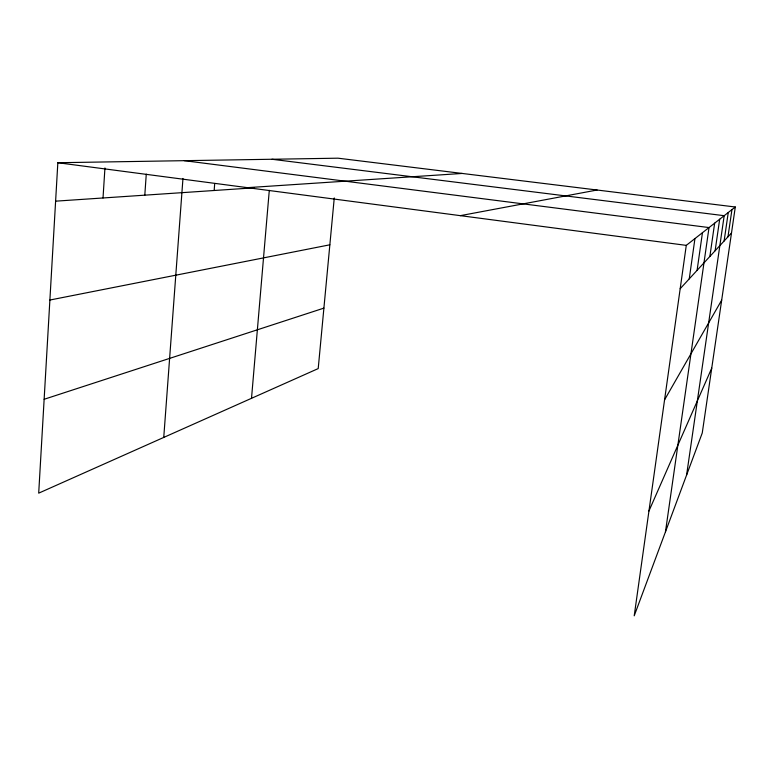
<?xml version="1.0" encoding="UTF-8"?>
<svg xmlns="http://www.w3.org/2000/svg" width="774" height="774" viewBox="0 0 774 774"><rect width="100%" height="100%" fill="white"/><g stroke="black" fill="none" stroke-linecap="round" stroke-linejoin="round"><path stroke-width="1.16" d="M735.3 206.997L686.277 245.368L634.216 615.814L702.26 432.966L735.3 206.997L337.996 158.186L57.837 162.724L38.7 493.154L318.211 368.588L334.262 197.941M103.019 197.98L104.945 167.958M144.806 195.164L146.267 174.131M163.749 437.426L182.964 178.455M214.156 190.501L214.708 183.496M251.511 398.32L269.294 190.327M689.247 278.863L694.946 238.585M697.093 270.339L702.453 232.713M665.456 531.873L709.023 227.566L184.289 160.673M709.864 256.475L714.654 223.154M715.128 250.757L719.685 219.226M686.596 475.052L724.183 215.694L271.955 159.26M724.116 240.995L728.257 212.511M727.976 236.796L731.943 209.628M648.941 511.014L711.741 368.134M664.566 399.848L721.678 300.148M680.191 288.702L731.498 232.974M44.137 399.278L323.9 308.12M49.884 300.031L329.85 244.807M460.307 215.656L597.073 190.017M247.448 187.656L462.175 173.444M55.612 201.163L254.027 187.821M57.837 162.724L686.277 245.368"/></g></svg>
